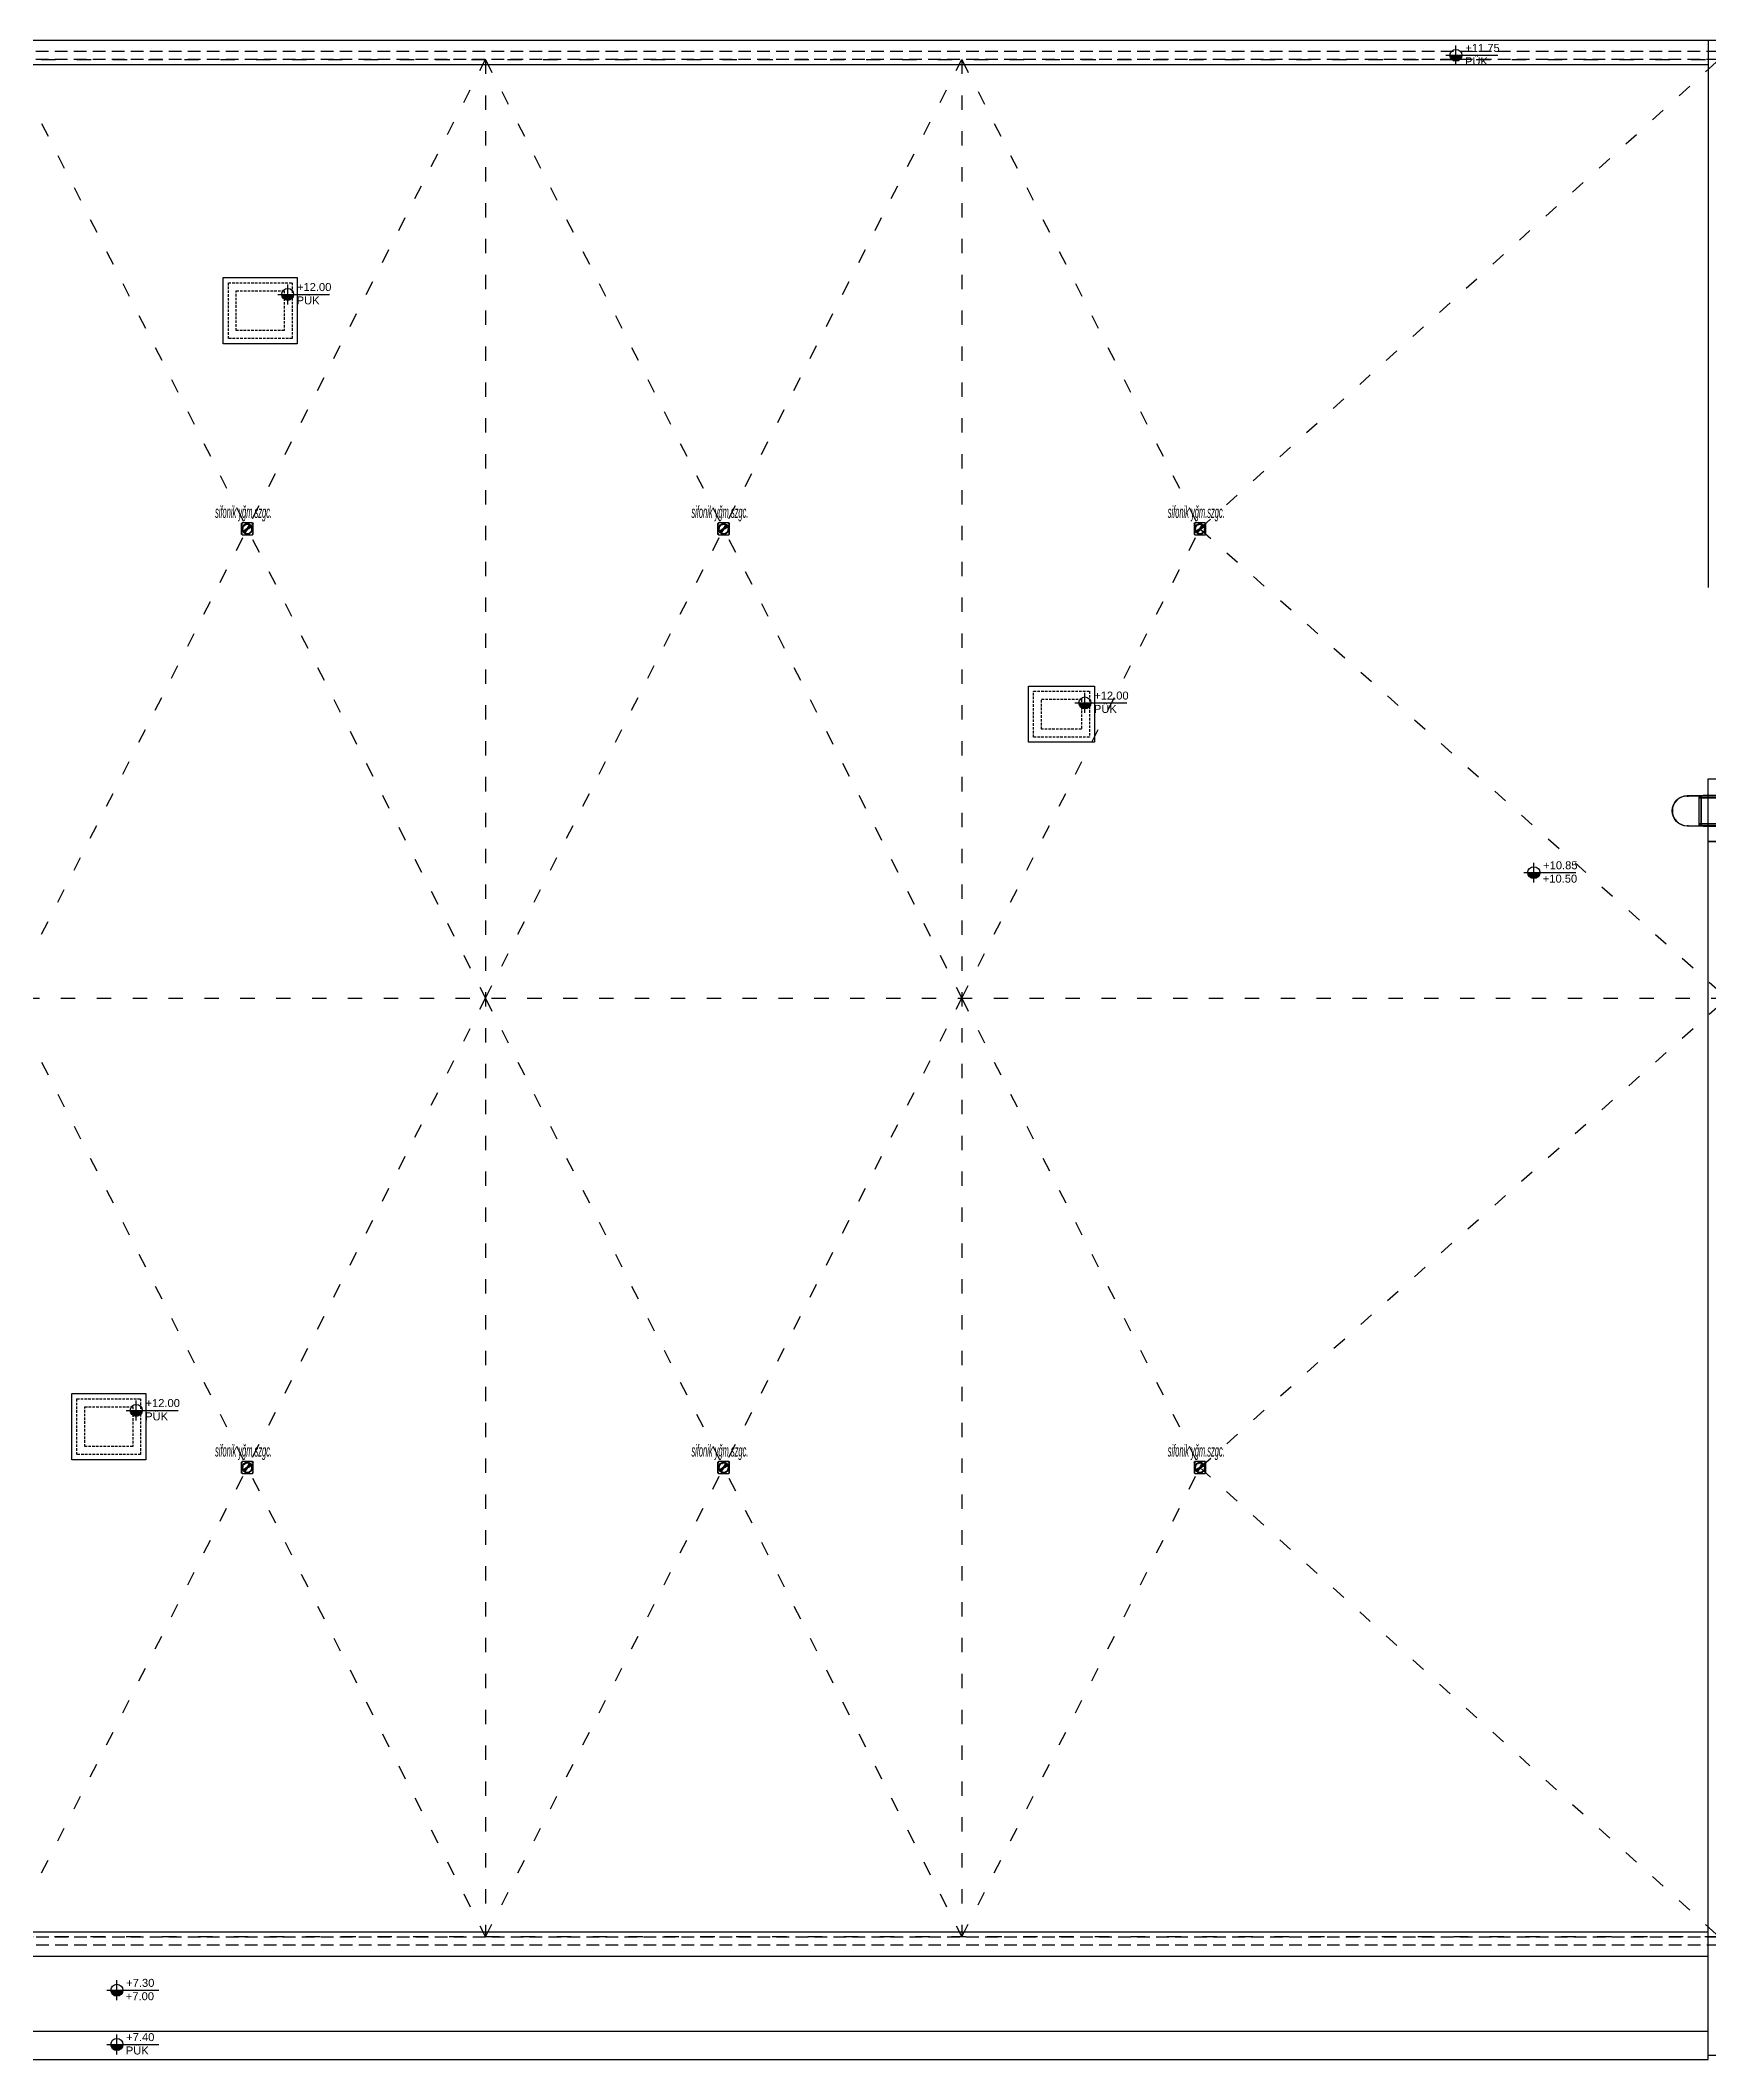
# Model space of a CAD drawing. Header units: centimetres. Extents: x 405564 to 502064, y 46284 to 60634.
# Drawn here: x 414538 to 418723, y 51795 to 56861 of the extents above; entities that cross this region are included whole.
import ezdxf
from ezdxf.enums import TextEntityAlignment as Align

# ---------------------------------------------------------------- set-up
doc = ezdxf.new("R2010")
doc.units = ezdxf.units.CM
doc.linetypes.add('ACAD_ISO03W100', pattern=[30, 12, -18])
doc.linetypes.add('HIDDEN', pattern=[9.525, 6.35, -3.175])
doc.layers.get('0').update_dxf_attribs({"color": 8, "lineweight": 9})
for name, color, linetype, lineweight in [('0-KRCN-MİMARİ-220526', 8, 'Continuous', 9), ('0-KRCN-SHT-YAZI-ÇAP-PİSSU', 41, 'Continuous', 30), ('GEB-BEZUG', 8, 'Continuous', 25)]:
    doc.layers.add(name, color=color, linetype=linetype, lineweight=lineweight)
for name, color, linetype in [('AS_GOR', 8, 'Continuous'), ('AS_GOR_UZAK2', 8, 'Continuous'), ('AS_PEN_DENIZLIK', 8, 'Continuous'), ('AS_PRFL_DEMIR', 8, 'Continuous'), ('AS_SMB_KOT', 8, 'Continuous'), ('AS_TA_HIDDEN', 8, 'HIDDEN'), ('AS_TES_SUZGEC', 171, 'Continuous'), ('AS_YAZI_EGIM', 8, 'Continuous')]:
    doc.layers.add(name, color=color, linetype=linetype)
doc.styles.add('_yazı-50', font='arial.ttf')
doc.styles.add('ÇAP-2', font='ARIALNBI.TTF')

# ---------------------------------------------------------------- blocks, each defined once
blk = doc.blocks.new('kot01')
at = {"layer": 'AS_SMB_KOT'}
h = blk.add_hatch(color=8, dxfattribs=at)
edge = h.paths.add_edge_path()
edge.add_arc((0, 0), 0.3, 180, 360)
edge.add_line((0.3, 0), (-0.3, 0))
for p, q in [((-0.5, 0), (2.1, 0)), ((0, -0.5), (0, 0.5))]:
    blk.add_line(p, q, dxfattribs=at)
blk.add_circle((0, 0), 0.3, dxfattribs=at)
at = {"layer": 'AS_SMB_KOT', "style": '_yazı-50'}
for tag, p in [('INCE', (0.43, 0.1)), ('KABA', (0.43, -0.5))]:
    blk.add_attdef(tag, p, '', height=0.4, dxfattribs=at)
blk = doc.blocks.new('GEMICI MERDIVEN PLAN')
blk.add_lwpolyline([(-30, -67), (-30, -67.5), (-80, -67.5, 1), (-80, -142.5), (-30, -142.5), (-30, -143), (-80, -143, -1), (-80, -67)], format="xyb", close=True)
for points in [[(-107.6, -79.5), (-105.5, -77.4), (-105.1, -77.8), (-107.2, -79.9)], [(-80, -67.5), (-80, -68), (-77, -68), (-77, -67.5)], [(-45, -67.5), (-45, -72.5), (-50, -72.5), (-50, -67.5)], [(-45, -72.5), (-45, -137.5), (-50, -137.5), (-50, -72.5)], [(-45.3, -67.8), (-45.3, -72.2), (-49.7, -72.2), (-49.7, -67.8)], [(45, -67.5), (45, -72.5), (-45, -72.5), (-45, -67.5)], [(50, -72.5), (50, -137.5), (-45, -137.5), (-45, -72.5)], [(0, -67), (0, -57), (-0.5, -57), (-0.5, -66.5), (-40, -66.5), (-40, -67)], [(50, -67.5), (50, -72.5), (45, -72.5), (45, -67.5)], [(-117.5, -103.5), (-117.5, -106.5), (-117, -106.5), (-117, -103.5)], [(-107.6, -130.5), (-105.5, -132.6), (-105.1, -132.2), (-107.2, -130.1)], [(-80, -142.5), (-80, -142), (-77, -142), (-77, -142.5)], [(-45, -137.5), (-45, -142.5), (-50, -142.5), (-50, -137.5)], [(-45.3, -137.8), (-45.3, -142.2), (-49.7, -142.2), (-49.7, -137.8)], [(45, -137.5), (45, -142.5), (-45, -142.5), (-45, -137.5)], [(0, -143), (0, -153), (-0.5, -153), (-0.5, -143.5), (-40, -143.5), (-40, -143)], [(50, -137.5), (50, -142.5), (45, -142.5), (45, -137.5)]]:
    blk.add_lwpolyline(points, close=True)
blk = doc.blocks.new('Einfügepunkt')
at = {"layer": 'GEB-BEZUG'}
for p, q in [((-1, -1), (1, 1)), ((-1, 1), (1, -1))]:
    blk.add_line(p, q, dxfattribs=at)
blk = doc.blocks.new('sifonik-suzgec')
at = {"layer": 'AS_TES_SUZGEC', "ltscale": 25}
for p, q in [((-15, 13), (-13, 15)), ((-15, 13), (-15, -13)), ((-12.9, 0.2), (-13.1, 0)), ((13, 15), (-13, 15)), ((-12.9, 0.2), (-12.2, 0.2)), ((-12.4, 3.5), (-12.6, 3.4)), ((-12.6, 3.4), (-12.5, 3.2)), ((-12.6, 3.4), (-11.9, 3.2)), ((-12.5, 3.2), (-11.8, 3)), ((-12.4, 3.5), (-11.7, 3.3)), ((-12.3, 0), (-12.2, 0.2)), ((-12.2, 0.2), (-11.8, 0.2)), ((-11.9, 3.2), (-11.7, 3.3)), ((-11.8, 3), (-11.9, 3.2)), ((-11.4, 2.9), (-11.8, 3)), ((-11.7, 3.3), (-11.3, 3.2)), ((-10.5, 1.6), (-11.7, 1.7)), ((-11.7, 1.4), (-10.6, 1.2)), ((-11.1, 6.6), (-11.3, 6.5)), ((-11.3, 6.5), (-11.3, 6.3)), ((-11.3, 6.5), (-10.7, 6.2)), ((-11.3, 6.3), (-10.6, 5.9)), ((-11.1, 6.6), (-10.4, 6.2)), ((-11, 4.3), (-9.9, 3.9)), ((-9.8, 4.2), (-10.8, 4.7)), ((-10.7, 6.2), (-10.4, 6.2)), ((-10.6, 5.9), (-10.7, 6.2)), ((-10.3, 5.7), (-10.6, 5.9)), ((-10.6, 1.2), (-10.5, 1.6)), ((-10.4, 6.2), (-10.1, 6.1)), ((-9.9, 3.9), (-9.8, 4.2)), ((-9.5, 7), (-8.5, 6.3)), ((-8.3, 6.6), (-9.3, 7.3)), ((-9.2, 9.2), (-9.2, 9)), ((-9, 9.2), (-9.2, 9.2)), ((-9.2, 9.2), (-8.7, 8.7)), ((-9.2, 9), (-8.7, 8.5)), ((-9, 9.2), (-8.5, 8.7)), ((-8.7, 8.7), (-8.5, 8.7)), ((-8.7, 8.5), (-8.7, 8.7)), ((-8.5, 8.2), (-8.7, 8.5)), ((-8.5, 8.7), (-8.2, 8.5)), ((-8.5, 6.3), (-8.3, 6.6)), ((-7.3, 9.3), (-6.6, 8.3)), ((-6.3, 8.5), (-7, 9.5)), ((-6.5, 11.3), (-6.6, 11.1)), ((-6.6, 11.1), (-6.2, 10.4)), ((-6.6, 8.3), (-6.3, 8.5)), ((-6.5, 11.3), (-6.2, 10.7)), ((-6.3, 11.3), (-6.5, 11.3)), ((-6.3, 11.3), (-5.9, 10.6)), ((-6.2, 10.7), (-5.9, 10.6)), ((-6.2, 10.4), (-6.2, 10.7)), ((-6.1, 10.1), (-6.2, 10.4)), ((-5.9, 10.6), (-5.7, 10.3)), ((-4.7, 10.8), (-4.2, 9.8)), ((-3.9, 9.9), (-4.3, 11)), ((-4.2, 9.8), (-3.9, 9.9)), ((-3.4, 12.6), (-3.5, 12.4)), ((-3.5, 12.4), (-3.3, 11.7)), ((-3.4, 12.6), (-3.2, 11.9)), ((-3.2, 12.5), (-3.4, 12.6)), ((-3.3, 11.7), (-3.2, 11.9)), ((-3.2, 11.3), (-3.3, 11.7)), ((-0.6, 0.6), (-3.3, -1.2)), ((-3.3, -1.3), (-0.5, 0.5)), ((-3.2, 12.5), (-3, 11.8)), ((-3.2, 11.9), (-3, 11.8)), ((-3, 11.8), (-2.9, 11.4)), ((-1.7, 11.7), (-1.6, 10.5)), ((-1.6, 10.5), (-1.2, 10.6)), ((-1.2, 10.6), (-1.4, 11.7)), ((1.8, 4.2), (-0.6, 0.6)), ((-0.6, 0.6), (-0.5, 0.5)), ((-0.5, 0.5), (1.8, 4.1)), ((-0.5, 0.5), (0, 0)), ((0, 13.1), (-0.2, 12.9)), ((-0.2, 12.9), (-0.2, 12.2)), ((-0.2, 12.2), (0, 12.3)), ((-0.2, 11.8), (-0.2, 12.2)), ((0, 13.1), (0, 12.3)), ((0.2, 12.9), (0, 13.1)), ((0, 12.3), (0.2, 12.2)), ((0, 0), (2.6, 2.6)), ((0, 0), (0, 0.2)), ((0.2, 12.9), (0.2, 12.2)), ((0.2, 12.2), (0.2, 11.8)), ((3.3, 1.3), (0.5, -0.5)), ((0.6, -0.6), (3.3, 1.2)), ((1.4, 11.7), (1.2, 10.6)), ((1.2, 10.6), (1.6, 10.5)), ((1.6, 10.5), (1.7, 11.7)), ((1.9, 4.3), (1.8, 4.2)), ((1.8, 4.2), (1.8, 4.1)), ((1.8, 4.2), (1.8, 4.2)), ((1.8, 4.1), (1.8, 4.2)), ((2.6, 2.6), (1.8, 4.2)), ((1.8, 4.1), (2.6, 2.6)), ((3.8, 7.3), (1.9, 4.3)), ((1.9, 4.3), (3.9, 7.2)), ((1.9, 4.2), (1.9, 4.3)), ((1.9, 4.3), (1.9, 4.2)), ((1.9, 4.3), (1.9, 4.3)), ((2.7, 2.7), (1.9, 4.3)), ((1.9, 4.2), (2.7, 2.7)), ((2.6, 2.6), (2.6, 2.6)), ((2.6, 2.6), (2.6, 2.6)), ((2.6, 2.6), (3.3, 1.3)), ((3.3, 1.3), (2.6, 2.6)), ((2.7, 2.7), (7.7, 7.7)), ((2.7, 2.7), (2.7, 2.7)), ((2.7, 2.7), (2.7, 2.7)), ((2.7, 2.7), (3.4, 1.4)), ((3.4, 1.4), (2.7, 2.7)), ((2.9, 11.4), (3, 11.8)), ((3.2, 12.5), (3, 11.8)), ((3, 11.8), (3.2, 11.9)), ((3.4, 12.6), (3.2, 11.9)), ((3.4, 12.6), (3.2, 12.5)), ((3.2, 11.9), (3.3, 11.7)), ((3.3, 11.7), (3.2, 11.3)), ((3.5, 12.4), (3.3, 11.7)), ((3.3, 1.2), (3.5, 1.3)), ((3.3, 1.3), (3.3, 1.3)), ((3.3, 1.2), (3.3, 1.3)), ((3.3, 1.3), (3.3, 1.2)), ((3.5, 12.4), (3.4, 12.6)), ((7.2, 3.9), (3.4, 1.4)), ((3.4, 1.4), (3.4, 1.4)), ((3.5, 1.3), (3.4, 1.4)), ((3.4, 1.4), (3.5, 1.3)), ((3.5, 1.3), (7.3, 3.8)), ((3.8, 7.3), (4.1, 7.7)), ((4.3, 11), (3.9, 9.9)), ((3.9, 9.9), (4.2, 9.8)), ((4.1, 7.7), (5.7, 10.3)), ((4.2, 9.8), (4.7, 10.8)), ((5.7, 10.3), (5.9, 10.5)), ((6.3, 11.3), (5.9, 10.5)), ((5.9, 10.5), (6.1, 10.6)), ((6.5, 11.3), (6.1, 10.6)), ((6.1, 10.6), (6.2, 10.3)), ((6.2, 10.3), (6.1, 10.1)), ((6.6, 11.1), (6.2, 10.3)), ((6.5, 11.3), (6.3, 11.3)), ((6.6, 11.1), (6.5, 11.3)), ((6.6, 9.8), (6.8, 9.9)), ((7.2, 9.3), (7.4, 9.5)), ((7.7, 4.1), (7.3, 3.8)), ((7.7, 9.2), (7.6, 9.1)), ((7.7, 7.7), (8.6, 8.6)), ((7.7, 4.1), (10.3, 5.7)), ((10.3, 5.8), (7.9, 4.3)), ((8.2, 8.5), (8.4, 8.6)), ((9, 9.2), (8.4, 8.6)), ((8.4, 8.6), (8.6, 8.6)), ((8.6, 8.4), (8.5, 8.2)), ((9.2, 9.2), (8.6, 8.6)), ((9.2, 9), (8.6, 8.4)), ((8.6, 8.6), (8.6, 8.4)), ((9.2, 9.2), (9, 9.2)), ((9.1, 7.6), (9.2, 7.7)), ((9.2, 9), (9.2, 9.2)), ((9.3, 7.2), (9.5, 7.4)), ((9.9, 6.8), (9.8, 6.6)), ((10.1, 6.1), (10.3, 6.2)), ((11.1, 6.6), (10.3, 6.2)), ((10.3, 6.2), (10.6, 6.1)), ((10.5, 6), (10.3, 5.8)), ((10.3, 5.7), (10.5, 5.9)), ((10.3, 5.8), (10.3, 5.7)), ((11.3, 6.3), (10.5, 5.9)), ((10.6, 6.1), (10.5, 6)), ((10.5, 5.9), (10.5, 6)), ((11.3, 6.5), (10.6, 6.1)), ((11.3, 6.5), (11.1, 6.6)), ((11.3, 6.3), (11.3, 6.5)), ((11.7, 3.3), (11.3, 3.2)), ((11.4, 2.9), (11.8, 3)), ((12.4, 3.5), (11.7, 3.3)), ((11.9, 3.2), (11.7, 3.3)), ((11.8, 3), (11.9, 3.2)), ((12.5, 3.2), (11.8, 3)), ((12.2, 0.2), (11.8, 0.2)), ((12.6, 3.4), (11.9, 3.2)), ((12.3, 0), (12.2, 0.2)), ((12.9, 0.2), (12.2, 0.2)), ((12.6, 3.4), (12.4, 3.5)), ((12.5, 3.2), (12.6, 3.4)), ((13.1, 0), (12.9, 0.2)), ((13, 15), (15, 13)), ((15, -13), (15, 13)), ((-13, -15), (-15, -13)), ((-13.1, 0), (-12.9, -0.2)), ((-13.1, 0), (-12.3, 0)), ((-13, -15), (13, -15)), ((-12.9, -0.2), (-12.2, -0.2)), ((-12.5, -3.2), (-12.6, -3.4)), ((-12.6, -3.4), (-11.9, -3.2)), ((-12.6, -3.4), (-12.4, -3.5)), ((-12.5, -3.2), (-11.8, -3)), ((-12.4, -3.5), (-11.7, -3.3)), ((-12.2, -0.2), (-12.3, 0)), ((-11.8, -0.2), (-12.2, -0.2)), ((-11.9, -3.2), (-11.8, -3)), ((-11.7, -3.3), (-11.9, -3.2)), ((-11.8, -3), (-11.4, -2.9)), ((-10.6, -1.2), (-11.7, -1.4)), ((-11.7, -1.7), (-10.5, -1.6)), ((-11.3, -3.2), (-11.7, -3.3)), ((-11.3, -6.3), (-10.5, -5.9)), ((-11.3, -6.5), (-10.6, -6.1)), ((-11.3, -6.3), (-11.3, -6.5)), ((-11.3, -6.5), (-11.1, -6.6)), ((-11.1, -6.6), (-10.3, -6.2)), ((-9.9, -3.9), (-11, -4.3)), ((-10.8, -4.7), (-9.8, -4.2)), ((-10.5, -1.6), (-10.6, -1.2)), ((-10.6, -6.1), (-10.5, -5.9)), ((-10.3, -6.2), (-10.6, -6.1)), ((-10.5, -5.9), (-10.3, -5.7)), ((-10.3, -5.7), (-7.7, -4.1)), ((-10.1, -6.1), (-10.3, -6.2)), ((-9.8, -4.2), (-9.9, -3.9)), ((-9.9, -6.8), (-9.8, -6.6)), ((-9.3, -7.2), (-9.5, -7.4)), ((-9.1, -7.6), (-9.2, -7.7)), ((-9.2, -9), (-8.6, -8.4)), ((-9.2, -9.2), (-8.6, -8.6)), ((-9.2, -9), (-9.2, -9.2)), ((-9.2, -9.2), (-9, -9.2)), ((-9, -9.2), (-8.4, -8.6)), ((-8.6, -8.6), (-7.7, -7.7)), ((-8.6, -8.4), (-8.5, -8.2)), ((-8.6, -8.6), (-8.6, -8.4)), ((-8.4, -8.6), (-8.6, -8.6)), ((-8.2, -8.5), (-8.4, -8.6)), ((-7.7, -7.7), (-2.7, -2.7)), ((-7.7, -4.1), (-7.3, -3.8)), ((-7.7, -9.2), (-7.6, -9.1)), ((-7.2, -9.3), (-7.4, -9.5)), ((-3.5, -1.3), (-7.3, -3.8)), ((-7.3, -3.9), (-3.4, -1.4)), ((-6.6, -9.8), (-6.8, -9.9)), ((-6.6, -11.1), (-6.2, -10.3)), ((-6.6, -11.1), (-6.5, -11.3)), ((-6.5, -11.3), (-6.1, -10.6)), ((-6.5, -11.3), (-6.3, -11.3)), ((-6.3, -11.3), (-5.9, -10.5)), ((-6.2, -10.3), (-6.1, -10.1)), ((-6.1, -10.6), (-6.2, -10.3)), ((-6, -10.5), (-6.1, -10.6)), ((-5.8, -10.3), (-6, -10.5)), ((-6, -10.5), (-5.9, -10.5)), ((-5.9, -10.5), (-5.7, -10.3)), ((-4.3, -7.9), (-5.8, -10.3)), ((-5.7, -10.3), (-5.8, -10.3)), ((-5.7, -10.3), (-4.1, -7.7)), ((-3.8, -7.3), (-4.1, -7.7)), ((-1.9, -4.3), (-3.9, -7.3)), ((-3.8, -7.3), (-1.9, -4.3)), ((-3.3, -1.2), (-3.5, -1.3)), ((-3.5, -1.3), (-3.4, -1.4)), ((-3.4, -1.4), (-3.5, -1.3)), ((-3.5, -12.4), (-3.3, -11.7)), ((-3.5, -12.4), (-3.4, -12.6)), ((-3.4, -1.4), (-3.4, -1.4)), ((-2.7, -2.7), (-3.4, -1.4)), ((-3.4, -1.4), (-2.7, -2.7)), ((-3.4, -12.6), (-3.2, -11.9)), ((-3.4, -12.6), (-3.2, -12.5)), ((-3.3, -1.3), (-3.3, -1.2)), ((-3.3, -1.2), (-3.3, -1.3)), ((-3.3, -1.3), (-3.3, -1.3)), ((-2.6, -2.6), (-3.3, -1.3)), ((-3.3, -1.3), (-2.6, -2.6)), ((-3.2, -11.3), (-3.3, -11.7)), ((-3.3, -11.7), (-3.2, -11.9)), ((-3.2, -11.9), (-3, -11.8)), ((-3.2, -12.5), (-3, -11.8)), ((-3, -11.8), (-2.9, -11.4)), ((-2.7, -2.7), (-2.7, -2.7)), ((-2.7, -2.7), (-1.9, -4.3)), ((-1.9, -4.2), (-2.7, -2.7)), ((-2.7, -2.7), (-2.7, -2.7)), ((-2.6, -2.6), (0, 0)), ((-2.6, -2.6), (-2.6, -2.6)), ((-2.6, -2.6), (-1.8, -4.2)), ((-1.8, -4.1), (-2.6, -2.6)), ((-2.6, -2.6), (-2.6, -2.6)), ((-1.9, -4.3), (-1.8, -4.2)), ((-1.9, -4.2), (-1.9, -4.3)), ((-1.9, -4.3), (-1.9, -4.2)), ((-1.9, -4.3), (-1.9, -4.3)), ((0.5, -0.5), (-1.8, -4.1)), ((-1.8, -4.2), (0.6, -0.6)), ((-1.8, -4.2), (-1.8, -4.1)), ((-1.8, -4.1), (-1.8, -4.2)), ((-1.8, -4.2), (-1.8, -4.2)), ((0, 0), (-0.3, 0)), ((-0.2, -11.8), (-0.2, -12.2)), ((-0.2, -12.2), (0, -12.3)), ((-0.2, -12.9), (-0.2, -12.2)), ((-0.2, -12.9), (0, -13.1)), ((0, 0), (0.5, -0.5)), ((0, 0), (0.2, 0)), ((0, 0), (0, -0.3)), ((0, -12.3), (0.2, -12.2)), ((0, -13.1), (0, -12.3)), ((0, -13.1), (0.2, -12.9)), ((0.2, -12.2), (0.2, -11.8)), ((0.2, -12.9), (0.2, -12.2)), ((0.6, -0.6), (0.5, -0.5)), ((2.9, -11.4), (3, -11.8)), ((3, -11.8), (3.2, -11.9)), ((3.2, -12.5), (3, -11.8)), ((3.3, -11.7), (3.2, -11.3)), ((3.2, -11.9), (3.3, -11.7)), ((3.4, -12.6), (3.2, -11.9)), ((3.2, -12.5), (3.4, -12.6)), ((3.5, -12.4), (3.3, -11.7)), ((3.4, -12.6), (3.5, -12.4)), ((5.7, -10.3), (5.9, -10.6)), ((5.9, -10.6), (6.2, -10.7)), ((6.3, -11.3), (5.9, -10.6)), ((6.2, -10.4), (6.1, -10.1)), ((6.2, -10.7), (6.2, -10.4)), ((6.6, -11.1), (6.2, -10.4)), ((6.5, -11.3), (6.2, -10.7)), ((6.3, -11.3), (6.5, -11.3)), ((6.5, -11.3), (6.6, -11.1)), ((8.2, -8.5), (8.5, -8.7)), ((8.7, -8.5), (8.5, -8.2)), ((8.5, -8.7), (8.7, -8.7)), ((9, -9.2), (8.5, -8.7)), ((8.7, -8.7), (8.7, -8.5)), ((9.2, -9), (8.7, -8.5)), ((9.2, -9.2), (8.7, -8.7)), ((9, -9.2), (9.2, -9.2)), ((9.2, -9.2), (9.2, -9)), ((10.1, -6.1), (10.4, -6.2)), ((10.6, -5.9), (10.3, -5.7)), ((10.4, -6.2), (10.7, -6.2)), ((11.1, -6.6), (10.4, -6.2)), ((10.7, -6.2), (10.6, -5.9)), ((11.3, -6.3), (10.6, -5.9)), ((11.3, -6.5), (10.7, -6.2)), ((11.1, -6.6), (11.3, -6.5)), ((11.3, -3.2), (11.7, -3.3)), ((11.3, -6.5), (11.3, -6.3)), ((11.8, -3), (11.4, -2.9)), ((11.7, -3.3), (11.9, -3.2)), ((12.4, -3.5), (11.7, -3.3)), ((11.8, -0.2), (12.2, -0.2)), ((11.9, -3.2), (11.8, -3)), ((12.5, -3.2), (11.8, -3)), ((12.6, -3.4), (11.9, -3.2)), ((12.2, -0.2), (12.3, 0)), ((12.9, -0.2), (12.2, -0.2)), ((13.1, 0), (12.3, 0)), ((12.4, -3.5), (12.6, -3.4)), ((12.6, -3.4), (12.5, -3.2)), ((12.9, -0.2), (13.1, 0)), ((15, -13), (13, -15))]:
    blk.add_line(p, q, dxfattribs=at)
for centre, radius in [((0, 0), 13.1), ((-12.5, 12.5), 0.3), ((12.5, 12.5), 0.3), ((-12.5, -12.5), 0.3), ((12.5, -12.5), 0.3)]:
    blk.add_circle(centre, radius, dxfattribs=at)
for centre, radius, start, end in [((0, 0), 12.9, 165.8007, 179.1993), ((0, 0), 12.6, 165.8198, 179.1802), ((0, 0), 12.9, 150.8007, 164.1993), ((0, 0), 12.6, 150.8198, 164.1802), ((0, 0), 12.1, 165.8539, 179.1461), ((0, 0), 12, 165.8607, 179.1393), ((0, 0), 11.8, 165.8753, 179.1247), ((0, 0), 11.8, 171.6247, 173.3753), ((0, 0), 12.1, 150.8539, 164.1461), ((0, 0), 12, 150.8607, 164.1393), ((0, 0), 11.8, 150.8753, 164.1247), ((0, 0), 12.9, 135.8007, 149.1993), ((0, 0), 11.8, 156.6247, 158.3753), ((0, 0), 12.6, 135.8198, 149.1802), ((0, 0), 12.1, 135.8539, 149.1461), ((0, 0), 12, 135.8607, 149.1393), ((0, 0), 11.8, 135.8753, 149.1247), ((0, 0), 11.8, 141.6247, 143.3753), ((0, 0), 12.9, 120.8007, 134.1993), ((0, 0), 12.6, 120.8198, 134.1802), ((0, 0), 12.1, 120.8539, 134.1461), ((0, 0), 12, 120.8607, 134.1393), ((0, 0), 11.8, 120.8753, 134.1247), ((0, 0), 11.8, 126.6247, 128.3753), ((0, 0), 12.9, 105.8007, 119.1993), ((0, 0), 12.6, 105.8198, 119.1802), ((0, 0), 12.1, 105.8539, 119.1461), ((0, 0), 12, 105.8607, 119.1393), ((0, 0), 11.8, 105.8753, 119.1247), ((0, 0), 11.8, 111.6247, 113.3753), ((0, 0), 12.9, 90.8007, 104.1993), ((0, 0), 12.6, 90.8198, 104.1802), ((0, 0), 12.1, 90.8539, 104.1461), ((0, 0), 12, 90.8607, 104.1393), ((0, 0), 11.8, 90.8753, 104.1247), ((0, 0), 11.8, 96.6247, 98.3753), ((0, 0), 12.9, 75.8007, 89.1993), ((0, 0), 12.6, 75.8198, 89.1802), ((0, 0), 12.1, 75.8539, 89.1461), ((0, 0), 12, 75.8607, 89.1393), ((0, 0), 11.8, 75.8753, 89.1247), ((0, 0), 11.8, 81.6247, 83.3753), ((0, 0), 11.8, 60.8753, 74.1247), ((0, 0), 12.1, 60.8539, 74.1461), ((0, 0), 12, 60.8607, 74.1393), ((0, 0), 12.6, 60.8198, 74.1802), ((0, 0), 12.9, 60.8007, 74.1993), ((5.9, 5.9), 2.58, 45, 135.7807), ((0, 0), 11.8, 66.6247, 68.3753), ((0, 0), 11.8, 45.8753, 59.1247), ((0, 0), 12.1, 45.8539, 59.1461), ((0, 0), 12, 55.6693, 59.1393), ((0, 0), 12.6, 45.8198, 59.1802), ((0, 0), 12.9, 45.8007, 59.1993), ((0, 0), 12, 52.1808, 55.6693), ((0, 0), 12, 45.8607, 50.069), ((5.9, 5.9), 2.58, 321.1789, 45), ((5.9, 5.9), 2.58, 314.2193, 321.1789), ((0, 0), 11.8, 30.8753, 44.1247), ((0, 0), 12, 39.931, 44.1393), ((0, 0), 12.1, 30.8539, 44.1461), ((0, 0), 12.6, 30.8198, 44.1802), ((0, 0), 12.9, 30.8007, 44.1993), ((0, 0), 12, 34.3307, 37.8192), ((0, 0), 12, 30.8607, 34.3307), ((0, 0), 11.8, 15.8753, 29.1247), ((0, 0), 12, 15.8607, 29.1393), ((0, 0), 12.1, 15.8539, 29.1461), ((0, 0), 12.6, 15.8198, 29.1802), ((0, 0), 12.9, 15.8007, 29.1993), ((0, 0), 11.8, 0.8753, 14.1247), ((0, 0), 12, 0.8607, 14.1393), ((0, 0), 12.1, 0.8539, 14.1461), ((0, 0), 12.6, 0.8198, 14.1802), ((0, 0), 12.9, 0.8007, 14.1993), ((0, 0), 12.9, 180.8007, 194.1993), ((0, 0), 12.6, 180.8198, 194.1802), ((0, 0), 12.9, 195.8007, 209.1993), ((0, 0), 12.1, 180.8539, 194.1461), ((0, 0), 12.6, 195.8198, 209.1802), ((0, 0), 12, 180.8607, 194.1393), ((0, 0), 11.8, 180.8753, 194.1247), ((0, 0), 11.8, 186.6247, 188.3753), ((0, 0), 12.1, 195.8539, 209.1461), ((0, 0), 12, 195.8607, 209.1393), ((0, 0), 11.8, 195.8753, 209.1247), ((0, 0), 12.9, 210.8007, 224.1993), ((0, 0), 11.8, 201.6247, 203.3753), ((0, 0), 12.6, 210.8198, 224.1802), ((0, 0), 12.1, 210.8539, 224.1461), ((0, 0), 12, 210.8607, 214.3307), ((0, 0), 11.8, 210.8753, 224.1247), ((0, 0), 12, 214.3307, 217.8192), ((0, 0), 12, 219.931, 224.1393), ((0, 0), 12.9, 225.8007, 239.1993), ((0, 0), 12.6, 225.8198, 239.1802), ((-5.9, -5.9), 2.58, 134.2193, 225), ((0, 0), 12, 225.8607, 230.069), ((0, 0), 12.1, 225.8539, 239.1461), ((0, 0), 11.8, 225.8753, 239.1247), ((-5.9, -5.9), 2.58, 225, 308.8211), ((0, 0), 12, 232.1808, 235.6693), ((0, 0), 12, 235.6693, 239.1393), ((0, 0), 12.9, 240.8007, 254.1993), ((0, 0), 12.6, 240.8198, 254.1802), ((0, 0), 12.1, 240.8539, 254.1461), ((0, 0), 12, 240.8607, 254.1393), ((0, 0), 11.8, 240.8753, 254.1247), ((-5.9, -5.9), 2.58, 308.8211, 315.7807), ((0, 0), 12.9, 255.8007, 269.1993), ((0, 0), 12.6, 255.8198, 269.1802), ((0, 0), 12.1, 255.8539, 269.1461), ((0, 0), 11.8, 255.8753, 269.1247), ((0, 0), 12, 255.8607, 269.1393), ((0, 0), 11.8, 270.8753, 284.1247), ((0, 0), 12, 270.8607, 284.1393), ((0, 0), 12.1, 270.8539, 284.1461), ((0, 0), 12.6, 270.8198, 284.1802), ((0, 0), 12.9, 270.8007, 284.1993), ((0, 0), 11.8, 285.8753, 299.1247), ((0, 0), 12, 285.8607, 299.1393), ((0, 0), 12.1, 285.8539, 299.1461), ((0, 0), 12.6, 285.8198, 299.1802), ((0, 0), 12.9, 285.8007, 299.1993), ((0, 0), 11.8, 300.8753, 314.1247), ((0, 0), 12, 300.8607, 314.1393), ((0, 0), 12.1, 300.8539, 314.1461), ((0, 0), 12.6, 300.8198, 314.1802), ((0, 0), 12.9, 300.8007, 314.1993), ((0, 0), 11.8, 315.8753, 329.1247), ((0, 0), 12, 315.8607, 329.1393), ((0, 0), 12.1, 315.8539, 329.1461), ((0, 0), 12.6, 315.8198, 329.1802), ((0, 0), 12.9, 315.8007, 329.1993), ((0, 0), 11.8, 330.8753, 344.1247), ((0, 0), 12, 330.8607, 344.1393), ((0, 0), 12.1, 330.8539, 344.1461), ((0, 0), 12.6, 330.8198, 344.1802), ((0, 0), 12.9, 330.8007, 344.1993), ((0, 0), 11.8, 345.8753, 359.1247), ((0, 0), 12, 345.8607, 359.1393), ((0, 0), 12.1, 345.8539, 359.1461), ((0, 0), 12.6, 345.8198, 359.1802), ((0, 0), 12.9, 345.8007, 359.1993)]:
    blk.add_arc(centre, radius, start, end, dxfattribs=at)
for points, knots in [([(7.7, 7.7), (7.6, 7.8), (7.5, 7.9), (7.1, 8.2), (6.8, 8.3), (6.2, 8.4), (5.9, 8.5), (5.6, 8.4), (5.4, 8.4), (5.2, 8.3), (4.7, 8.2), (4.6, 8.1), (4.3, 7.9), (4.1, 7.7), (3.9, 7.5), (3.9, 7.4), (3.8, 7.3)], [-0.783062, -0.783062, -0.783062, -0.783062, -0.634163, -0.634163, -0.192454, -0.192454, 0.106051, 0.106051, 0.106051, 0.404556, 0.404556, 0.625445, 0.625445, 0.846335, 0.846335, 0.994853, 0.994853, 0.994853, 0.994853]), ([(3.8, 7.3), (3.8, 7.3), (3.8, 7.3), (3.8, 7.3), (3.8, 7.3), (3.8, 7.3)], [0.994853329, 0.994853329, 0.994853329, 0.994853329, 0.995833954, 0.995833954, 0.996814579, 0.996814579, 0.996814579, 0.996814579]), ([(3.9, 7.3), (3.9, 7.4), (4, 7.5), (4.2, 7.7), (4.3, 7.8), (4.6, 8), (4.8, 8.1), (5.2, 8.3), (5.4, 8.3), (5.7, 8.4), (5.9, 8.4), (6.1, 8.4), (6.7, 8.3), (7.1, 8.1), (7.5, 7.8), (7.6, 7.7), (7.7, 7.7)], [-0.994853, -0.994853, -0.994853, -0.994853, -0.846335, -0.846335, -0.625445, -0.625445, -0.404556, -0.404556, -0.106051, -0.106051, -0.106051, 0.192454, 0.192454, 0.634163, 0.634163, 0.784802, 0.784802, 0.784802, 0.784802]), ([(3.9, 7.2), (3.9, 7.2), (3.9, 7.2), (3.9, 7.3), (3.9, 7.3), (3.9, 7.3)], [-0.996814579, -0.996814579, -0.996814579, -0.996814579, -0.995833954, -0.995833954, -0.994853329, -0.994853329, -0.994853329, -0.994853329]), ([(7.7, 7.7), (7.7, 7.6), (7.8, 7.5), (8, 7.2), (8.1, 7.1), (8.2, 6.7), (8.3, 6.6), (8.4, 6.1), (8.4, 5.9), (8.4, 5.7), (8.3, 5.4), (8.3, 5.2), (8, 4.6), (7.8, 4.3), (7.5, 4), (7.4, 3.9), (7.3, 3.9)], [2.356791, 2.356791, 2.356791, 2.356791, 2.50743, 2.50743, 2.728284, 2.728284, 2.949139, 2.949139, 3.247644, 3.247644, 3.247644, 3.546149, 3.546149, 3.987927, 3.987927, 4.136446, 4.136446, 4.136446, 4.136446]), ([(7.3, 3.8), (7.4, 3.9), (7.5, 3.9), (7.9, 4.3), (8.1, 4.6), (8.3, 5.2), (8.4, 5.4), (8.4, 5.6), (8.5, 5.9), (8.4, 6.2), (8.4, 6.6), (8.3, 6.8), (8.2, 7.1), (8.1, 7.3), (7.9, 7.5), (7.8, 7.6), (7.7, 7.7)], [-4.136446, -4.136446, -4.136446, -4.136446, -3.987927, -3.987927, -3.546149, -3.546149, -3.247644, -3.247644, -3.247644, -2.949139, -2.949139, -2.728284, -2.728284, -2.50743, -2.50743, -2.358531, -2.358531, -2.358531, -2.358531]), ([(7.7, 7.7), (7.7, 7.7), (7.7, 7.7), (7.7, 7.7), (7.7, 7.7), (7.7, 7.7)], [-0.1161431, -0.1161431, -0.1161431, -0.1161431, -0.0580714, -0.0580714, 0, 0, 0, 0]), ([(-7.3, -3.8), (-7.4, -3.9), (-7.5, -3.9), (-7.9, -4.3), (-8.1, -4.6), (-8.3, -5.2), (-8.4, -5.4), (-8.4, -5.6), (-8.5, -5.9), (-8.4, -6.2), (-8.4, -6.6), (-8.3, -6.8), (-8.2, -7.1), (-8.1, -7.3), (-7.9, -7.5), (-7.8, -7.6), (-7.7, -7.7)], [-4.136446, -4.136446, -4.136446, -4.136446, -3.987927, -3.987927, -3.546149, -3.546149, -3.247644, -3.247644, -3.247644, -2.949139, -2.949139, -2.728284, -2.728284, -2.50743, -2.50743, -2.358531, -2.358531, -2.358531, -2.358531]), ([(-7.7, -7.7), (-7.7, -7.6), (-7.8, -7.5), (-8, -7.2), (-8.1, -7.1), (-8.2, -6.7), (-8.3, -6.6), (-8.4, -6.1), (-8.4, -5.9), (-8.4, -5.7), (-8.3, -5.4), (-8.3, -5.2), (-8, -4.6), (-7.8, -4.3), (-7.5, -4), (-7.4, -3.9), (-7.3, -3.9)], [2.356791, 2.356791, 2.356791, 2.356791, 2.50743, 2.50743, 2.728284, 2.728284, 2.949139, 2.949139, 3.247644, 3.247644, 3.247644, 3.546149, 3.546149, 3.987927, 3.987927, 4.136446, 4.136446, 4.136446, 4.136446]), ([(-7.7, -7.7), (-7.6, -7.8), (-7.5, -7.9), (-7.1, -8.2), (-6.8, -8.3), (-6.2, -8.4), (-5.9, -8.5), (-5.6, -8.4), (-5.4, -8.4), (-5.2, -8.3), (-4.7, -8.2), (-4.6, -8.1), (-4.3, -7.9), (-4.1, -7.7), (-3.9, -7.5), (-3.9, -7.4), (-3.8, -7.3)], [-0.783062, -0.783062, -0.783062, -0.783062, -0.634163, -0.634163, -0.192454, -0.192454, 0.106051, 0.106051, 0.106051, 0.404556, 0.404556, 0.625445, 0.625445, 0.846335, 0.846335, 0.994853, 0.994853, 0.994853, 0.994853]), ([(-3.9, -7.3), (-3.9, -7.4), (-4, -7.5), (-4.2, -7.7), (-4.3, -7.8), (-4.6, -8), (-4.8, -8.1), (-5.2, -8.3), (-5.4, -8.3), (-5.7, -8.4), (-5.9, -8.4), (-6.1, -8.4), (-6.7, -8.3), (-7.1, -8.1), (-7.5, -7.8), (-7.6, -7.7), (-7.7, -7.7)], [-0.994853, -0.994853, -0.994853, -0.994853, -0.846335, -0.846335, -0.625445, -0.625445, -0.404556, -0.404556, -0.106051, -0.106051, -0.106051, 0.192454, 0.192454, 0.634163, 0.634163, 0.784802, 0.784802, 0.784802, 0.784802]), ([(-7.7, -7.7), (-7.7, -7.7), (-7.7, -7.7), (-7.7, -7.7), (-7.7, -7.7), (-7.7, -7.7)], [0, 0, 0, 0, 0.0580714, 0.0580714, 0.1161431, 0.1161431, 0.1161431, 0.1161431]), ([(-3.9, -7.3), (-3.9, -7.3), (-3.9, -7.3), (-3.9, -7.3), (-3.9, -7.3), (-3.9, -7.3)], [-0.996814579, -0.996814579, -0.996814579, -0.996814579, -0.995833954, -0.995833954, -0.994853329, -0.994853329, -0.994853329, -0.994853329]), ([(-3.8, -7.3), (-3.8, -7.3), (-3.8, -7.3), (-3.8, -7.3), (-3.8, -7.3), (-3.8, -7.3)], [0.994853329, 0.994853329, 0.994853329, 0.994853329, 0.995833954, 0.995833954, 0.996814579, 0.996814579, 0.996814579, 0.996814579])]:
    blk.add_open_spline(points, degree=3, knots=knots, dxfattribs=at)
for points in [[(7.3, 3.9), (7.3, 3.9), (7.2, 3.9), (7.2, 3.9)], [(7.3, 3.8), (7.3, 3.8), (7.3, 3.8), (7.3, 3.8)], [(-7.3, -3.8), (-7.3, -3.8), (-7.3, -3.8), (-7.3, -3.8)], [(-7.3, -3.9), (-7.3, -3.9), (-7.3, -3.9), (-7.3, -3.9)]]:
    blk.add_open_spline(points, degree=3, dxfattribs=at)
at = {"ltscale": 25, "xscale": 0.1000000000000008, "yscale": 0.1000000000000008, "zscale": 0.1000000000000008}
blk.add_blockref('Einfügepunkt', (0, 0), dxfattribs=at)
at = {"layer": '0-KRCN-SHT-YAZI-ÇAP-PİSSU', "linetype": 'Continuous', "style": 'ÇAP-2', "width": 0.5}
blk.add_text('sifonik yğm.szgc.', height=30, dxfattribs=at).set_placement((-80.9, 27.6))
blk = doc.blocks.new('A$C6A10209E')
at = {"layer": 'AS_GOR'}
for points in [[(13157.7, -3773.5), (5057.7, -3773.5), (5057.7, -5146.5)], [(18465.7, -3773.5), (13157.7, -3773.5), (13157.7, -5146.5)], [(13157.7, -3834.5), (5118.7, -3834.5), (5118.7, -5146.5)], [(5357.7, -5626.5), (5357.7, -6073.5), (5057.7, -6073.5), (5057.7, -8829.5), (5163.7, -8829.5), (5163.7, -8579.5), (13157.7, -8579.5)], [(5418.7, -5626.5), (5418.7, -6134.5), (5118.7, -6134.5), (5118.7, -8518.5), (13157.7, -8518.5)], [(13313.7, -8829.5), (13157.7, -8829.5), (13157.7, -5783.5), (13218.7, -5783.5)]]:
    blk.add_lwpolyline(points, dxfattribs=at)
for points in [[(9432.7, -4368.5), (9618.7, -4368.5), (9618.7, -4534.5), (9432.7, -4534.5)], [(11452.7, -5393.5), (11618.7, -5393.5), (11618.7, -5534.5), (11452.7, -5534.5)], [(11452.7, -5393.5), (11618.7, -5393.5), (11618.7, -5534.5), (11452.7, -5534.5)], [(9052.7, -7168.5), (9238.7, -7168.5), (9238.7, -7334.5), (9052.7, -7334.5)], [(9052.7, -7168.5), (9238.7, -7168.5), (9238.7, -7334.5), (9052.7, -7334.5)]]:
    blk.add_lwpolyline(points, close=True, dxfattribs=at)
at = {"layer": 'AS_GOR_UZAK2'}
blk.add_lwpolyline([(13157.7, -8768.5), (5163.7, -8768.5), (5163.7, -8839.5), (13157.7, -8839.5)], close=True, dxfattribs=at)
at = {"layer": 'AS_PEN_DENIZLIK'}
blk.add_lwpolyline([(13157.7, -5626.5), (13218.7, -5626.5), (13218.7, -5783.5), (13157.7, -5783.5)], close=True, dxfattribs=at)
at = {"layer": 'AS_TA_HIDDEN', "linetype": 'HIDDEN', "ltscale": 5}
for p, q in [((5105.7, -8531.5), (13185.7, -8531.5)), ((5105.7, -8551.5), (13185.7, -8551.5))]:
    blk.add_line(p, q, dxfattribs=at)
for points in [[(13185.7, -3801.5), (5085.7, -3801.5), (5085.7, -5171.5)], [(13185.7, -3821.5), (5105.7, -3821.5), (5105.7, -5171.5)]]:
    blk.add_lwpolyline(points, dxfattribs=at)
at = {"layer": 'AS_TA_HIDDEN'}
for points in [[(9445.7, -4381.5), (9605.7, -4381.5), (9605.7, -4521.5), (9445.7, -4521.5)], [(9465.7, -4401.5), (9585.7, -4401.5), (9585.7, -4501.5), (9465.7, -4501.5)], [(11465.7, -5406.5), (11605.7, -5406.5), (11605.7, -5521.5), (11465.7, -5521.5)], [(11465.7, -5406.5), (11605.7, -5406.5), (11605.7, -5521.5), (11465.7, -5521.5)], [(11485.7, -5426.5), (11585.7, -5426.5), (11585.7, -5501.5), (11485.7, -5501.5)], [(11485.7, -5426.5), (11585.7, -5426.5), (11585.7, -5501.5), (11485.7, -5501.5)], [(9065.7, -7181.5), (9225.7, -7181.5), (9225.7, -7321.5), (9065.7, -7321.5)], [(9065.7, -7181.5), (9225.7, -7181.5), (9225.7, -7321.5), (9065.7, -7321.5)], [(9085.7, -7201.5), (9205.7, -7201.5), (9205.7, -7301.5), (9085.7, -7301.5)], [(9085.7, -7201.5), (9205.7, -7201.5), (9205.7, -7301.5), (9085.7, -7301.5)]]:
    blk.add_lwpolyline(points, close=True, dxfattribs=at)
at = {"layer": 'AS_YAZI_EGIM', "linetype": 'ACAD_ISO03W100', "ltscale": 3}
blk.add_lwpolyline([(5105.7, -3821.5), (13185.7, -3821.5), (13185.7, -8531.5), (5105.7, -8531.5), (5105.7, -6121.5), (5405.7, -6121.5), (5405.7, -5601.5), (6035.7, -5601.5), (6035.7, -5171.5), (5105.7, -5171.5)], close=True, dxfattribs=at)
for points in [[(8895.7, -3821.5), (10090.7, -6176.5)], [(8895.7, -6176.5), (10090.7, -3821.5)], [(10090.7, -3821.5), (10090.7, -8531.5)], [(10090.7, -3821.5), (11285.7, -6176.5)], [(10090.7, -6176.5), (11285.7, -3821.5)], [(11285.7, -3821.5), (11285.7, -8531.5)], [(11285.7, -3821.5), (11883.2, -4999), (13205.7, -6176.5)], [(11285.7, -6176.5), (11883.2, -4999), (13185.7, -3821.5)], [(6505.7, -6176.5), (13185.7, -6176.5)], [(8895.7, -8531.5), (10090.7, -6176.5)], [(8895.7, -6176.5), (10090.7, -8531.5)], [(10090.7, -8531.5), (11285.7, -6176.5)], [(10090.7, -6176.5), (11285.7, -8531.5)], [(11285.7, -8531.5), (11883.2, -7354), (13205.7, -6176.5)], [(11285.7, -6176.5), (11883.2, -7354), (13185.7, -8531.5)]]:
    blk.add_lwpolyline(points, dxfattribs=at)
for p in [(9493.2, -4999), (10688.2, -4999), (11883.2, -4999), (9493.2, -7354), (10688.2, -7354), (11883.2, -7354)]:
    blk.add_blockref('sifonik-suzgec', p)
at = {"layer": 'AS_PRFL_DEMIR'}
blk.add_blockref('GEMICI MERDIVEN PLAN', (13185.7, -5601.5), dxfattribs=at)
at = {"layer": 'AS_SMB_KOT'}
ref = blk.add_blockref('kot01', (12525.3, -3810.9), dxfattribs=dict(at, xscale=50, yscale=50, zscale=50))
ref.add_attrib('INCE', '+11.75', dxfattribs={"layer": '0', "color": 1, "height": 20, "style": '_yazı-50'}).set_placement((12548.8, -3808.4), align=Align.BOTTOM_LEFT)
ref.add_attrib('KABA', 'PÜK', (12547.9, -3835.9), dxfattribs={"layer": '0', "height": 20, "style": '_yazı-50'})
ref = blk.add_blockref('kot01', (9594.5, -4410.7), dxfattribs=dict(at, xscale=50, yscale=50, zscale=50))
ref.add_attrib('INCE', '+12.00', dxfattribs={"layer": '0', "color": 1, "height": 20, "style": '_yazı-50'}).set_placement((9617.9, -4408.2), align=Align.BOTTOM_LEFT)
ref.add_attrib('KABA', 'PÜK', (9617, -4435.7), dxfattribs={"layer": '0', "height": 20, "style": '_yazı-50'})
ref = blk.add_blockref('kot01', (11594.5, -5435.7), dxfattribs=dict(at, xscale=50, yscale=50, zscale=50))
ref.add_attrib('INCE', '+12.00', dxfattribs={"layer": '0', "color": 1, "height": 20, "style": '_yazı-50'}).set_placement((11617.9, -5433.2), align=Align.BOTTOM_LEFT)
ref.add_attrib('KABA', 'PÜK', (11617, -5460.7), dxfattribs={"layer": '0', "height": 20, "style": '_yazı-50'})
ref = blk.add_blockref('kot01', (12720.7, -5861.5), dxfattribs=dict(at, xscale=50, yscale=50, zscale=50))
ref.add_attrib('INCE', '+10.85', dxfattribs={"layer": '0', "color": 1, "height": 20, "style": '_yazı-50'}).set_placement((12744.1, -5859), align=Align.BOTTOM_LEFT)
ref.add_attrib('KABA', '+10.50', (12743.2, -5886.5), dxfattribs={"layer": '0', "height": 20, "style": '_yazı-50'})
ref = blk.add_blockref('kot01', (9214.5, -7210.7), dxfattribs=dict(at, xscale=50, yscale=50, zscale=50))
ref.add_attrib('INCE', '+12.00', dxfattribs={"layer": '0', "color": 1, "height": 20, "style": '_yazı-50'}).set_placement((9237.9, -7208.2), align=Align.BOTTOM_LEFT)
ref.add_attrib('KABA', 'PÜK', (9237, -7235.7), dxfattribs={"layer": '0', "height": 20, "style": '_yazı-50'})
ref = blk.add_blockref('kot01', (9166, -8665.4), dxfattribs=dict(at, xscale=50, yscale=50, zscale=50))
ref.add_attrib('INCE', '+7.30', dxfattribs={"layer": '0', "color": 1, "height": 20, "style": '_yazı-50'}).set_placement((9189.4, -8662.9), align=Align.BOTTOM_LEFT)
ref.add_attrib('KABA', '+7.00', (9188.5, -8690.4), dxfattribs={"layer": '0', "height": 20, "style": '_yazı-50'})
ref = blk.add_blockref('kot01', (9166, -8801.5), dxfattribs=dict(at, xscale=50, yscale=50, zscale=50))
ref.add_attrib('INCE', '+7.40', dxfattribs={"layer": '0', "color": 1, "height": 20, "style": '_yazı-50'}).set_placement((9189.4, -8799), align=Align.BOTTOM_LEFT)
ref.add_attrib('KABA', 'PÜK', (9188.5, -8826.5), dxfattribs={"layer": '0', "height": 20, "style": '_yazı-50'})

msp = doc.modelspace()

# ---------------------------------------------------------------- block references
at = {"layer": '0-KRCN-MİMARİ-220526'}
msp.add_blockref('A$C6A10209E', (405564.1, 60634), dxfattribs=at)

doc.saveas('drawing.dxf')
